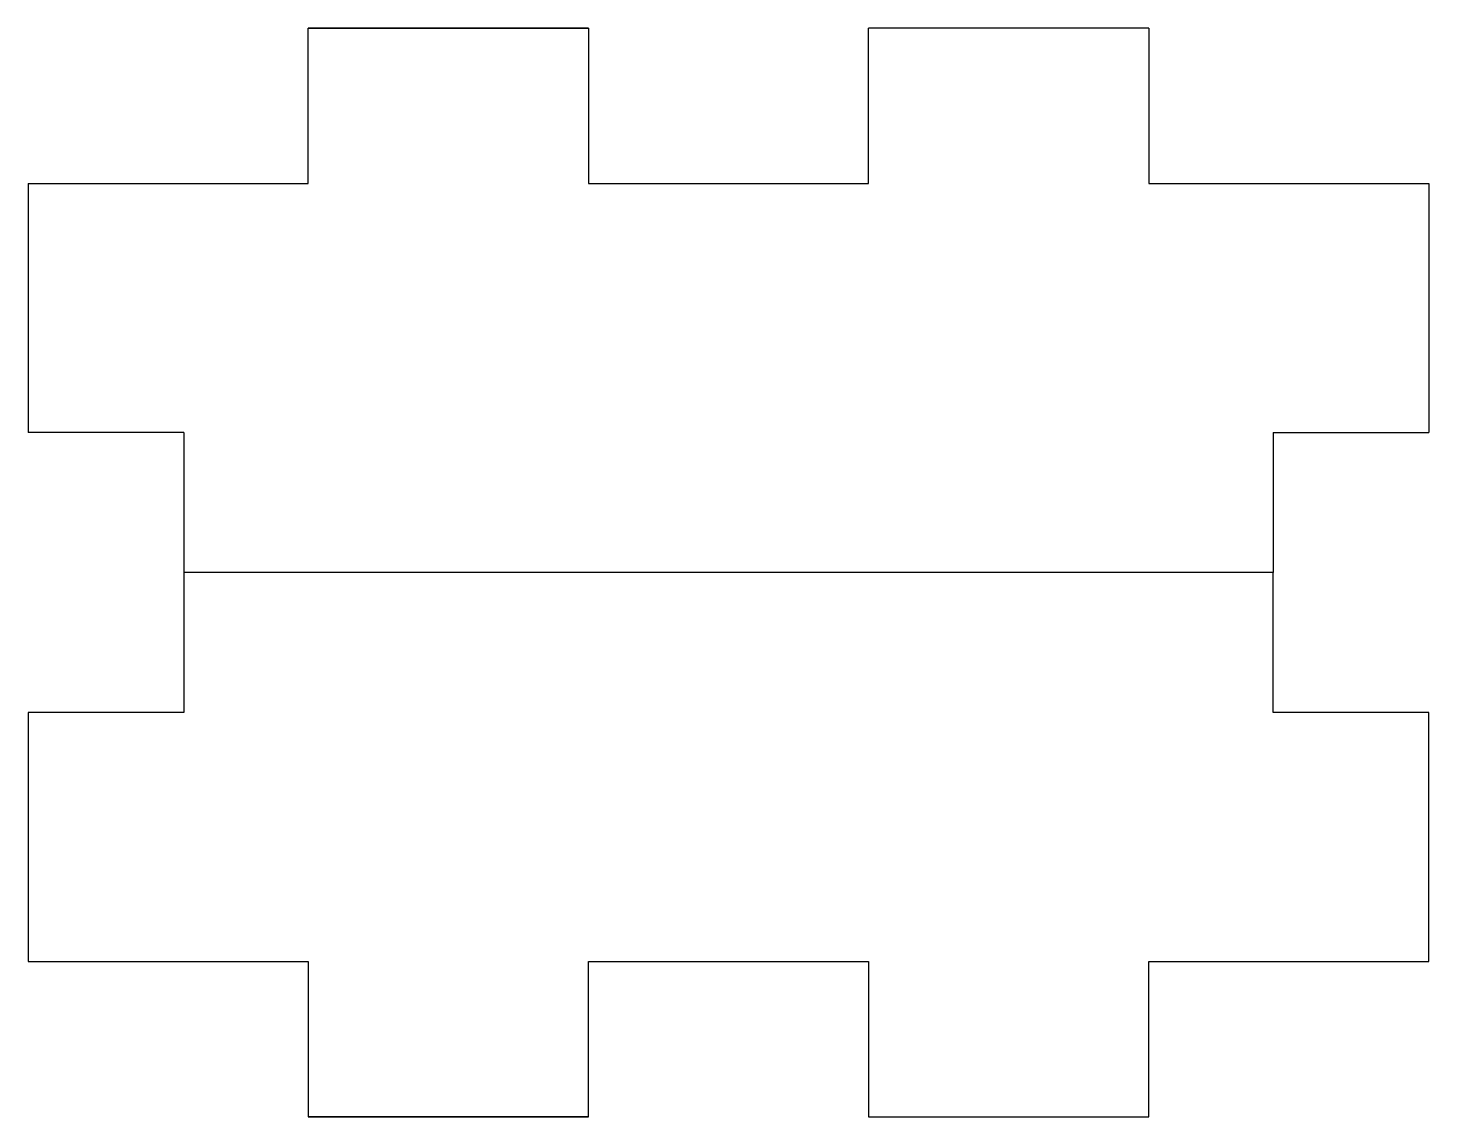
# Model space of a CAD drawing. Header units: millimetres. Extents: x 0 to 45, y -35 to 0.
import ezdxf

# ---------------------------------------------------------------- set-up
doc = ezdxf.new("R2010")
doc.units = ezdxf.units.MM
doc.layers.get('0').update_dxf_attribs({"linetype": 'CONTINUOUS'})

msp = doc.modelspace()

# ---------------------------------------------------------------- linework, layer by layer
for p, q in [((18, 0), (9, 0)), ((9, 0), (18, 0)), ((9, -5), (9, 0)), ((18, 0), (18, -5)), ((27, -5), (27, 0)), ((36, 0), (27, 0)), ((36, 0), (36, -5)), ((0, -5), (0, -13)), ((0, -5), (9, -5)), ((18, -5), (27, -5)), ((36, -5), (45, -5)), ((45, -5), (45, -13)), ((5, -13), (0, -13)), ((5, -13), (5, -17.5)), ((40, -13), (45, -13)), ((40, -13), (40, -17.5)), ((45, -30), (45, -22)), ((18, -35), (9, -35))]:
    msp.add_line(p, q)
msp.add_lwpolyline([(45, -30), (45, -22), (40, -22), (40, -17.5), (5, -17.5), (5, -22), (0, -22), (0, -30), (9, -30), (9, -35), (18, -35), (18, -30), (27, -30), (27, -35), (36, -35), (36, -30)], close=True)

doc.saveas('drawing.dxf')
